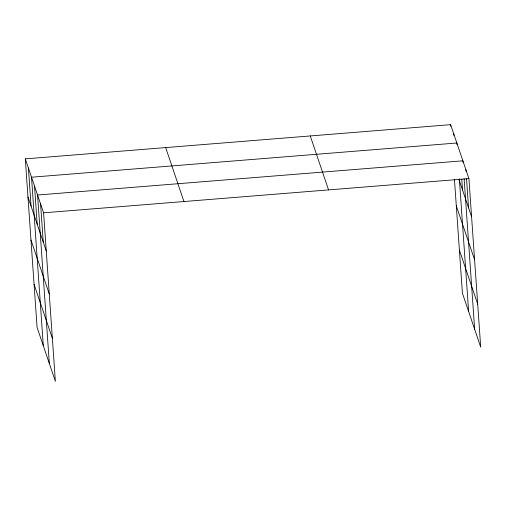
<?xml version="1.0" encoding="UTF-8"?>
<svg xmlns="http://www.w3.org/2000/svg" width="506" height="506" viewBox="0 0 506 506"><rect width="100%" height="100%" fill="white"/><g stroke="black" fill="none" stroke-linecap="round" stroke-linejoin="round"><path stroke-width="0.76" d="M25.3 158.871L43.592 212.824L55.375 381.341L37.083 327.388L25.3 158.871L450.625 124.659L468.917 178.612L480.7 347.129L462.408 293.176L454.439 179.2M43.592 212.824L468.917 178.612M459.031 179.7L471.579 216.72M456.298 205.803L474.59 259.755M459.397 250.141L477.689 304.093M310.267 135.95L328.558 189.902M165.658 147.581L183.95 201.533M27.963 196.979L46.255 250.932M30.974 240.015L49.265 293.967M34.073 284.353L52.365 338.305M465.899 169.712L466.007 171.268M466.494 178.264L468.562 207.821M462.99 162.363L462.882 160.807L37.558 195.019L49.341 363.536M464.128 178.7L474.666 329.324M461.763 179.13L462.528 190.016M456.95 144.558L456.842 143.002L31.517 177.214L43.301 345.731M459.347 178.782L468.626 311.519M453.737 133.831L453.844 135.387M450.625 124.659L450.732 126.215M40.575 203.924L43.238 242.032M34.535 186.119L37.204 224.228M28.412 168.043L31.075 206.151"/></g></svg>
